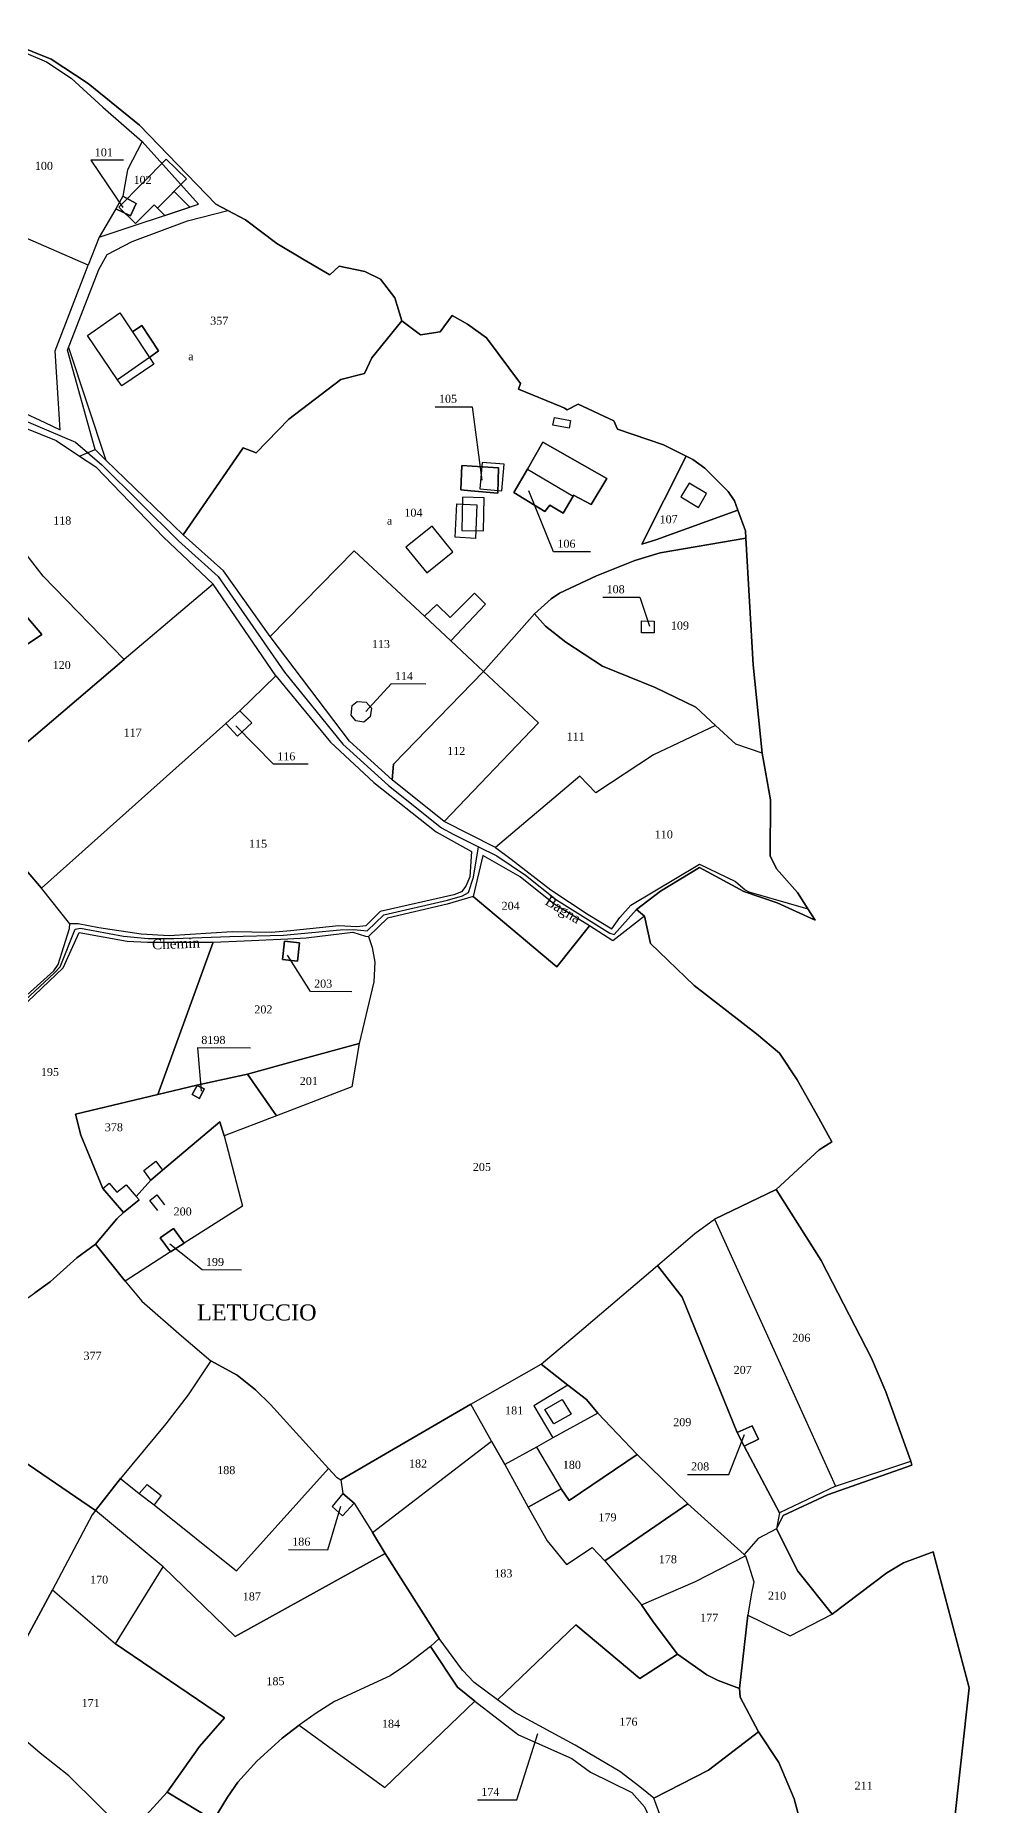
# Model space of a CAD drawing. Extents: x 1204521 to 1207304, y 6151741 to 6153999.
# Drawn here: x 1207015.1 to 1207249.7, y 6153194.3 to 6153636.7 of the extents above; entities that cross this region are included whole.
import ezdxf

# ---------------------------------------------------------------- set-up
doc = ezdxf.new("R2010")
doc.units = 0
doc.linetypes.add('CONTINU', pattern=[0])
for name, color, linetype in [('1LIEUDIT', 7, 'CONTINU'), ('1PARCELLE', 7, 'CONTINU'), ('1SECTION', 7, 'CONTINU'), ('1SUBDFISC', 7, 'CONTINU'), ('1SUBDSECT', 7, 'CONTINU'), ('1TROUPARCELLE', 7, 'CONTINU'), ('1TROUSUBDFISC', 7, 'CONTINU'), ('1ZONCOMM', 7, 'CONTINU'), ('3BATIDUR', 7, 'CONTINU'), ('3BATILEGER', 7, 'CONTINU'), ('3FISCLINE', 7, 'CONTINUOUS'), ('3FLECHEPAR', 7, 'CONTINU'), ('3LIEUDITTEX', 7, 'CONTINU'), ('3PARCELLETEX', 7, 'CONTINU'), ('3SUBDFISCTEX', 7, 'CONTINU'), ('3ZONCOMMTEX', 7, 'CONTINU')]:
    doc.layers.add(name, color=color, linetype=linetype)
doc.styles.get("Standard").update_dxf_attribs({"font": 'Times New Roman'})

msp = doc.modelspace()

# ---------------------------------------------------------------- linework, layer by layer
at = {"layer": '1LIEUDIT'}
for points in [[(1207008.96, 6153540.04), (1207020.34, 6153535.47), (1207026.16, 6153531.49), (1207030.02, 6153533.21), (1207030.02, 6153533.21), (1207023.14, 6153558.01), (1207030.92, 6153578.17), (1207033.04, 6153581.92), (1207039.31, 6153585.16), (1207053.15, 6153590.37), (1207063.21, 6153592.94), (1207060.2, 6153594.53), (1207041.15, 6153614.22), (1207028.28, 6153624.68), (1207019.09, 6153630.74), (1207004.33, 6153636.68)], [(1207008.96, 6153540.04), (1207020.34, 6153535.47), (1207026.16, 6153531.49), (1207030.02, 6153533.21), (1207030.02, 6153533.21), (1207023.14, 6153558.01), (1207030.92, 6153578.17), (1207033.04, 6153581.92), (1207039.31, 6153585.16), (1207053.15, 6153590.37), (1207063.21, 6153592.94), (1207067.59, 6153590.63), (1207075.39, 6153584.65), (1207082.23, 6153580.57), (1207088.67, 6153576.84), (1207090.97, 6153578.99), (1207097.43, 6153577.64), (1207101.32, 6153575.75), (1207104.93, 6153571.13), (1207106.68, 6153565.31), (1207111.32, 6153561.82), (1207116.27, 6153562.64), (1207119.26, 6153566.65), (1207123.04, 6153564.55), (1207127.82, 6153561.09), (1207136.33, 6153549.72), (1207135.81, 6153548.26), (1207146.35, 6153543.94), (1207147.27, 6153543.52), (1207147.93, 6153543.14), (1207150.74, 6153544.5), (1207159.63, 6153540.35), (1207160.53, 6153538.3), (1207172.03, 6153534.4), (1207177.67, 6153531.53), (1207179.32, 6153530.68), (1207182.33, 6153528.56), (1207188.18, 6153522.71), (1207189.73, 6153520.34), (1207190.58, 6153518.03), (1207192.49, 6153512.89), (1207192.59, 6153511.06), (1207194.44, 6153479.37), (1207196.7, 6153457.35), (1207198.78, 6153445.65), (1207198.7, 6153431.63), (1207200.24, 6153428.42), (1207205.54, 6153422.48), (1207208.11, 6153418.39), (1207209.89, 6153415.58), (1207200.38, 6153419.88), (1207192.06, 6153422.72), (1207180.98, 6153428.71), (1207171.27, 6153422.83), (1207165.3, 6153418.27), (1207167.29, 6153416.55), (1207168.74, 6153409.76), (1207179.69, 6153399.25), (1207195.29, 6153387.17), (1207201.03, 6153382.3), (1207205.42, 6153375.66), (1207210.83, 6153366.11), (1207214.06, 6153360.22), (1207210.88, 6153358.18), (1207200.14, 6153348.25), (1207211.39, 6153330.51), (1207223.95, 6153306.13), (1207227.54, 6153297.67), (1207233.82, 6153280.4), (1207234.09, 6153279.4), (1207213.01, 6153272), (1207201.94, 6153266.76), (1207200.26, 6153263.44), (1207205.6, 6153252.89), (1207214.14, 6153242.14), (1207227.78, 6153252.47), (1207231.98, 6153254.94), (1207239.36, 6153257.75), (1207248.37, 6153223.75), (1207244.4, 6153187.62)]]:
    msp.add_lwpolyline(points, dxfattribs=at)
at = {"layer": '1PARCELLE'}
for points in [[(1206997.49, 6153601.98), (1207000.77, 6153601.23), (1207001.93, 6153606.39), (1206998.6, 6153607.19), (1207002.48, 6153625.83), (1207001.22, 6153630.46), (1207001.86, 6153631.36), (1207005.48, 6153635.3), (1207017.86, 6153630.11), (1207024.05, 6153626.03), (1207031.92, 6153618.78), (1207041.75, 6153610.17), (1207038.16, 6153603.06), (1207036.95, 6153596.47), (1207035.23, 6153593.3), (1207031.02, 6153586.28), (1207028.33, 6153579.28), (1206995.58, 6153593.49), (1206997.49, 6153601.98)], [(1207041.75, 6153610.17), (1207038.16, 6153603.06), (1207036.95, 6153596.47), (1207040.29, 6153594.68), (1207038.89, 6153591.55), (1207035.23, 6153593.3), (1207031.02, 6153586.28), (1207055.86, 6153594.47), (1207041.75, 6153610.17)], [(1207036.95, 6153596.47), (1207035.23, 6153593.3), (1207038.89, 6153591.55), (1207040.29, 6153594.68), (1207036.95, 6153596.47)], [(1207028.33, 6153579.28), (1206995.58, 6153593.49), (1206990.89, 6153583.02), (1206981.64, 6153561.95), (1206985, 6153558.62), (1206988.51, 6153555.68), (1206994.38, 6153551.73), (1206999.57, 6153549.07), (1207011.43, 6153542.8), (1207017.45, 6153539.96), (1207021.3, 6153538.15), (1207020.08, 6153557.88), (1207028.33, 6153579.28)], [(1207106.68, 6153565.31), (1207099.19, 6153556.1), (1207097.3, 6153552.18), (1207091.39, 6153550.67), (1207078.44, 6153540.78), (1207070.28, 6153532.35), (1207067.01, 6153533.65), (1207052.02, 6153511.86), (1207032.69, 6153530.54), (1207030.02, 6153533.21), (1207023.14, 6153558.01), (1207030.92, 6153578.17), (1207033.04, 6153581.92), (1207039.31, 6153585.16), (1207053.15, 6153590.37), (1207063.21, 6153592.94), (1207067.59, 6153590.63), (1207075.39, 6153584.65), (1207082.23, 6153580.57), (1207088.67, 6153576.84), (1207090.97, 6153578.99), (1207097.43, 6153577.64), (1207101.32, 6153575.75), (1207104.93, 6153571.13), (1207106.68, 6153565.31)], [(1207118.91, 6153485.41), (1207112.34, 6153491.52), (1207094.76, 6153507.86), (1207073.79, 6153486.47), (1207062.14, 6153502.9), (1207052.02, 6153511.86), (1207067.01, 6153533.65), (1207070.28, 6153532.35), (1207078.44, 6153540.78), (1207091.39, 6153550.67), (1207097.3, 6153552.18), (1207099.19, 6153556.1), (1207106.68, 6153565.31), (1207111.32, 6153561.82), (1207116.27, 6153562.64), (1207119.26, 6153566.65), (1207123.04, 6153564.55), (1207127.82, 6153561.09), (1207136.33, 6153549.72), (1207135.81, 6153548.26), (1207146.35, 6153543.94), (1207147.27, 6153543.52), (1207147.93, 6153543.14), (1207150.74, 6153544.5), (1207159.63, 6153540.35), (1207160.53, 6153538.3), (1207172.03, 6153534.4), (1207177.67, 6153531.53), (1207166.6, 6153509.51), (1207170.07, 6153510.64), (1207190.58, 6153518.03), (1207192.49, 6153512.89), (1207192.59, 6153511.06), (1207171.23, 6153507.41), (1207164.88, 6153505.47), (1207155.27, 6153501.61), (1207146.08, 6153497.27), (1207143.98, 6153495.87), (1207139.83, 6153492.14), (1207127.07, 6153477.73), (1207118.91, 6153485.41)], [(1207059.51, 6153499.57), (1207037.32, 6153480.73), (1207017.04, 6153501.53), (1207011.41, 6153508.85), (1206999.31, 6153520.25), (1206994.57, 6153524.83), (1206984.24, 6153535.97), (1206989.23, 6153538.53), (1206999.86, 6153546.71), (1207005.61, 6153543.9), (1207003.69, 6153539.73), (1207007.84, 6153537.79), (1207008.96, 6153540.04), (1207020.34, 6153535.47), (1207026.16, 6153531.49), (1207030.18, 6153528.9), (1207047.13, 6153511.27), (1207059.51, 6153499.57)], [(1206999.31, 6153520.25), (1206994.57, 6153524.83), (1206984.24, 6153535.97), (1206980.36, 6153531.99), (1206974.64, 6153529.51), (1206969.62, 6153527.78), (1206973.48, 6153522.94), (1206984.88, 6153505.72), (1206983.52, 6153504.17), (1206997.89, 6153474.37), (1207016.69, 6153486.99), (1206993.23, 6153514.51), (1206999.31, 6153520.25)], [(1207138.01, 6153528.3), (1207134.63, 6153522.41), (1207142.42, 6153517.68), (1207143.66, 6153519.28), (1207147, 6153517.32), (1207149.42, 6153521.5), (1207149.58, 6153521.78), (1207153.92, 6153519.49), (1207157.86, 6153525.93), (1207141.92, 6153535.04), (1207138.01, 6153528.3)], [(1207121.68, 6153529.21), (1207121.38, 6153523.1), (1207123.89, 6153522.89), (1207130.61, 6153522.31), (1207130.8, 6153528.64), (1207124.25, 6153529.05), (1207121.68, 6153529.21)], [(1207177.67, 6153531.53), (1207179.32, 6153530.68), (1207182.33, 6153528.56), (1207188.18, 6153522.71), (1207189.73, 6153520.34), (1207190.58, 6153518.03), (1207170.07, 6153510.64), (1207166.6, 6153509.51), (1207177.67, 6153531.53)], [(1207037.32, 6153480.73), (1207017.04, 6153501.53), (1207011.41, 6153508.85), (1206999.31, 6153520.25), (1206993.23, 6153514.51), (1207016.69, 6153486.99), (1206997.89, 6153474.37), (1207007.26, 6153455.08), (1207037.32, 6153480.73)], [(1207093.59, 6153460.34), (1207073.79, 6153486.47), (1207094.76, 6153507.86), (1207112.34, 6153491.52), (1207118.91, 6153485.41), (1207127.07, 6153477.73), (1207104.54, 6153454.53), (1207104.23, 6153450.64), (1207093.59, 6153460.34)], [(1207190.12, 6153459.55), (1207184.98, 6153464.2), (1207180.13, 6153468.8), (1207169.98, 6153473.76), (1207156.76, 6153479.08), (1207147.61, 6153485.05), (1207142.56, 6153489.03), (1207139.83, 6153492.14), (1207143.98, 6153495.87), (1207146.08, 6153497.27), (1207155.27, 6153501.61), (1207164.88, 6153505.47), (1207171.23, 6153507.41), (1207192.59, 6153511.06), (1207194.44, 6153479.37), (1207196.7, 6153457.35), (1207190.12, 6153459.55)], [(1207059.51, 6153499.57), (1207037.32, 6153480.73), (1207007.26, 6153455.08), (1206997.84, 6153446.95), (1207003.71, 6153439.37), (1207013.25, 6153427.57), (1207016.63, 6153423.57), (1207062.71, 6153464.71), (1207066.16, 6153467.92), (1207075.18, 6153476.6), (1207059.51, 6153499.57)], [(1207184.98, 6153464.2), (1207169.49, 6153456.87), (1207155.16, 6153447.38), (1207151.13, 6153451.58), (1207130.03, 6153433.73), (1207117.21, 6153440.22), (1207140.83, 6153464.88), (1207127.07, 6153477.73), (1207139.83, 6153492.14), (1207142.56, 6153489.03), (1207147.61, 6153485.05), (1207156.76, 6153479.08), (1207169.98, 6153473.76), (1207180.13, 6153468.8), (1207184.98, 6153464.2)], [(1207169.71, 6153487.39), (1207166.5, 6153487.42), (1207166.57, 6153490.36), (1207169.73, 6153490.27), (1207169.71, 6153487.39)], [(1207023.74, 6153414.7), (1207016.63, 6153423.57), (1207062.71, 6153464.71), (1207065.6, 6153461.59), (1207069.18, 6153464.91), (1207066.16, 6153467.92), (1207075.18, 6153476.6), (1207088.86, 6153460.03), (1207099.68, 6153450), (1207115.2, 6153437.61), (1207124.06, 6153432.7), (1207123.61, 6153426.41), (1207122.64, 6153424.09), (1207121.53, 6153422.64), (1207119.64, 6153421.89), (1207101.23, 6153417.72), (1207097.64, 6153414.13), (1207095.43, 6153413.93), (1207090.88, 6153414.13), (1207078.84, 6153412.91), (1207074.07, 6153412.47), (1207064.25, 6153412.64), (1207048.5, 6153411.7), (1207041.57, 6153412.06), (1207030.93, 6153413.7), (1207025.78, 6153414.7), (1207023.74, 6153414.7)], [(1207127.07, 6153477.73), (1207140.83, 6153464.88), (1207117.21, 6153440.22), (1207104.23, 6153450.64), (1207104.54, 6153454.53), (1207127.07, 6153477.73)], [(1207066.16, 6153467.92), (1207069.18, 6153464.91), (1207065.6, 6153461.59), (1207062.71, 6153464.71), (1207066.16, 6153467.92)], [(1207095.17, 6153465.39), (1207094.04, 6153466.84), (1207094.23, 6153469.23), (1207095.46, 6153470.22), (1207097.71, 6153470.02), (1207099.1, 6153468.55), (1207098.75, 6153466.41), (1207097.2, 6153465.09), (1207095.17, 6153465.39)], [(1207196.7, 6153457.35), (1207190.12, 6153459.55), (1207184.98, 6153464.2), (1207169.49, 6153456.87), (1207155.16, 6153447.38), (1207151.13, 6153451.58), (1207130.03, 6153433.73), (1207134.01, 6153430.82), (1207143.85, 6153423.17), (1207153.23, 6153416.99), (1207159.12, 6153413.4), (1207161.08, 6153416.24), (1207163.87, 6153419.33), (1207181.04, 6153429.6), (1207189.98, 6153425.26), (1207192.45, 6153423.14), (1207193.37, 6153422.66), (1207208.11, 6153418.39), (1207205.54, 6153422.48), (1207200.24, 6153428.42), (1207198.7, 6153431.63), (1207198.78, 6153445.65), (1207196.7, 6153457.35)], [(1207153.51, 6153414.17), (1207144.62, 6153419.66), (1207136.19, 6153426.43), (1207126.89, 6153431.7), (1207124.51, 6153421.53), (1207145.39, 6153403.88), (1207153.51, 6153414.17)], [(1207153.51, 6153414.17), (1207145.39, 6153403.88), (1207124.51, 6153421.53), (1207117.95, 6153419.55), (1207103.07, 6153416.04), (1207098.34, 6153411.49), (1207099.25, 6153408.75), (1207099.9, 6153405.09), (1207099.64, 6153400.13), (1207096.02, 6153384.78), (1207094.2, 6153373.89), (1207075.38, 6153366.66), (1207062.27, 6153361.65), (1207066.88, 6153344.11), (1207052.29, 6153334.85), (1207048.85, 6153332.7), (1207037.5, 6153325.37), (1207041.7, 6153320.4), (1207051.63, 6153311.74), (1207058.94, 6153305.42), (1207065.53, 6153301.84), (1207070.06, 6153298.21), (1207073.83, 6153294.54), (1207088.31, 6153278.57), (1207090.35, 6153276.4), (1207091.43, 6153275.7), (1207123.92, 6153294.62), (1207141.45, 6153304.64), (1207150.45, 6153312.16), (1207170.49, 6153329.24), (1207179.86, 6153337.26), (1207184.76, 6153340.86), (1207200.14, 6153348.25), (1207210.88, 6153358.18), (1207214.06, 6153360.22), (1207210.83, 6153366.11), (1207205.42, 6153375.66), (1207201.03, 6153382.3), (1207195.29, 6153387.17), (1207179.69, 6153399.25), (1207168.74, 6153409.76), (1207167.29, 6153416.55), (1207159.34, 6153410.45), (1207153.51, 6153414.17)], [(1207059.55, 6153410.08), (1207067.23, 6153410.45), (1207078.18, 6153410.89), (1207082.75, 6153411.2), (1207094.44, 6153412.56), (1207097.59, 6153411.6), (1207098.34, 6153411.49), (1207099.25, 6153408.75), (1207099.9, 6153405.09), (1207099.64, 6153400.13), (1207096.02, 6153384.78), (1207080.46, 6153380.52), (1207068.11, 6153377.13), (1207055.48, 6153374.31), (1207045.69, 6153372), (1207059.55, 6153410.08)], [(1207081.12, 6153409.92), (1207077.36, 6153410.3), (1207076.82, 6153405.74), (1207080.55, 6153405.34), (1207081.12, 6153409.92)], [(1207068.11, 6153377.13), (1207080.46, 6153380.52), (1207096.02, 6153384.78), (1207094.2, 6153373.89), (1207075.38, 6153366.66), (1207068.11, 6153377.13)], [(1207031.98, 6153348.54), (1207026.48, 6153361.88), (1207025.17, 6153367.06), (1207045.69, 6153372), (1207055.48, 6153374.31), (1207068.11, 6153377.13), (1207075.38, 6153366.66), (1207062.27, 6153361.65), (1207061.19, 6153365.16), (1207046.89, 6153353.14), (1207043.95, 6153350.61), (1207040.28, 6153346.54), (1207041.03, 6153345.67), (1207037.16, 6153342.56), (1207031.98, 6153348.54)], [(1207057.28, 6153373.42), (1207055.52, 6153374.22), (1207054.27, 6153372.02), (1207056.11, 6153371.05), (1207057.28, 6153373.42)], [(1207052.29, 6153334.85), (1207049.65, 6153338.55), (1207046.32, 6153336.21), (1207048.85, 6153332.7), (1207037.5, 6153325.37), (1207030.11, 6153334.61), (1207035.46, 6153340.96), (1207037.16, 6153342.56), (1207041.03, 6153345.67), (1207040.28, 6153346.54), (1207043.95, 6153350.61), (1207046.89, 6153353.14), (1207061.19, 6153365.16), (1207062.27, 6153361.65), (1207066.88, 6153344.11), (1207052.29, 6153334.85)], [(1207200.14, 6153348.25), (1207184.76, 6153340.86), (1207197.63, 6153312.58), (1207214.98, 6153274.17), (1207233.82, 6153280.4), (1207227.54, 6153297.67), (1207223.95, 6153306.13), (1207211.39, 6153330.51), (1207200.14, 6153348.25)], [(1207170.49, 6153329.24), (1207179.86, 6153337.26), (1207184.76, 6153340.86), (1207197.63, 6153312.58), (1207214.98, 6153274.17), (1207201.02, 6153267.44), (1207192.2, 6153284.13), (1207195.77, 6153285.89), (1207194.14, 6153289.23), (1207190.45, 6153287.54), (1207176.73, 6153321.36), (1207170.49, 6153329.24)], [(1207010.16, 6153281.74), (1206992.84, 6153303.85), (1206996.4, 6153307.65), (1207005.28, 6153315.65), (1207015, 6153322.47), (1207018.83, 6153325.16), (1207025.44, 6153331.2), (1207030.11, 6153334.61), (1207037.5, 6153325.37), (1207041.7, 6153320.4), (1207051.63, 6153311.74), (1207058.94, 6153305.42), (1207053.26, 6153296.98), (1207047.7, 6153289.71), (1207036.36, 6153276.08), (1207030.09, 6153268.03), (1207010.16, 6153281.74)], [(1207052.29, 6153334.85), (1207048.85, 6153332.7), (1207046.32, 6153336.21), (1207049.65, 6153338.55), (1207052.29, 6153334.85)], [(1207141.45, 6153304.64), (1207150.45, 6153312.16), (1207170.49, 6153329.24), (1207176.73, 6153321.36), (1207190.45, 6153287.54), (1207192.2, 6153284.13), (1207201.02, 6153267.44), (1207200.26, 6153263.44), (1207195.64, 6153261.09), (1207192.15, 6153257.03), (1207178.14, 6153269.72), (1207165.42, 6153282.03), (1207155.65, 6153292.34), (1207152.79, 6153295.82), (1207148.09, 6153299.38), (1207141.45, 6153304.64)], [(1207030.09, 6153268.03), (1207029.29, 6153266.95), (1207019.39, 6153248.25), (1207005.41, 6153222.43), (1207002.32, 6153225.42), (1206992.66, 6153229.24), (1206985.16, 6153232.99), (1206984.83, 6153237.39), (1206984.65, 6153248.46), (1206983.49, 6153255.78), (1206981.35, 6153266.9), (1206976.16, 6153287.59), (1206975.53, 6153288.74), (1206977.37, 6153290.35), (1206992.84, 6153303.85), (1207010.16, 6153281.74), (1207030.09, 6153268.03)], [(1207036.36, 6153276.08), (1207041.06, 6153272.34), (1207044.75, 6153269.46), (1207065.39, 6153252.97), (1207088.31, 6153278.57), (1207073.83, 6153294.54), (1207070.06, 6153298.21), (1207065.53, 6153301.84), (1207058.94, 6153305.42), (1207053.26, 6153296.98), (1207047.7, 6153289.71), (1207036.36, 6153276.08)], [(1207123.92, 6153294.62), (1207141.45, 6153304.64), (1207148.09, 6153299.38), (1207152.79, 6153295.82), (1207155.65, 6153292.34), (1207144.42, 6153286.2), (1207140.28, 6153283.87), (1207132.35, 6153279.54), (1207129.02, 6153285.35), (1207123.92, 6153294.62)], [(1207091.43, 6153275.7), (1207091.88, 6153272.26), (1207094.75, 6153269.85), (1207099.33, 6153262.53), (1207129.02, 6153285.35), (1207123.92, 6153294.62), (1207091.43, 6153275.7)], [(1207165.42, 6153282.03), (1207155.65, 6153292.34), (1207144.42, 6153286.2), (1207140.28, 6153283.87), (1207132.35, 6153279.54), (1207138.25, 6153268.9), (1207146.5, 6153273.45), (1207148.48, 6153270.59), (1207165.42, 6153282.03)], [(1207192.2, 6153284.13), (1207195.77, 6153285.89), (1207194.14, 6153289.23), (1207190.45, 6153287.54), (1207192.2, 6153284.13)], [(1207130.52, 6153220.72), (1207124.76, 6153225.06), (1207121.79, 6153228.19), (1207116.02, 6153236.1), (1207102.46, 6153257.28), (1207099.33, 6153262.53), (1207129.02, 6153285.35), (1207132.35, 6153279.54), (1207138.25, 6153268.9), (1207142.93, 6153260.47), (1207147.76, 6153254.54), (1207154.2, 6153258.8), (1207157.41, 6153255.5), (1207166.57, 6153244.47), (1207169.47, 6153240.2), (1207175.52, 6153232.18), (1207166.1, 6153226.07), (1207150.15, 6153239.46), (1207130.52, 6153220.72)], [(1207178.14, 6153269.72), (1207165.42, 6153282.03), (1207148.48, 6153270.59), (1207146.5, 6153273.45), (1207138.25, 6153268.9), (1207142.93, 6153260.47), (1207147.76, 6153254.54), (1207154.2, 6153258.8), (1207157.41, 6153255.5), (1207178.14, 6153269.72)], [(1207036.36, 6153276.08), (1207041.06, 6153272.34), (1207044.75, 6153269.46), (1207065.39, 6153252.97), (1207088.31, 6153278.57), (1207090.35, 6153276.4), (1207091.43, 6153275.7), (1207091.88, 6153272.26), (1207089.28, 6153269.03), (1207091.87, 6153266.7), (1207094.75, 6153269.85), (1207099.33, 6153262.53), (1207102.46, 6153257.28), (1207065.03, 6153236.55), (1207047.03, 6153253.95), (1207030.09, 6153268.03), (1207036.36, 6153276.08)], [(1207091.88, 6153272.26), (1207089.28, 6153269.03), (1207091.87, 6153266.7), (1207094.75, 6153269.85), (1207091.88, 6153272.26)], [(1207192.15, 6153257.03), (1207178.14, 6153269.72), (1207157.41, 6153255.5), (1207166.57, 6153244.47), (1207179.99, 6153250.31), (1207192.48, 6153256.71), (1207192.15, 6153257.03)], [(1207047.03, 6153253.95), (1207030.09, 6153268.03), (1207029.29, 6153266.95), (1207019.39, 6153248.25), (1207035.15, 6153234.76), (1207047.03, 6153253.95)], [(1207200.26, 6153263.44), (1207195.64, 6153261.09), (1207192.15, 6153257.03), (1207192.48, 6153256.71), (1207193.38, 6153254.22), (1207194.61, 6153250.25), (1207193.92, 6153246.99), (1207193.08, 6153241.88), (1207203.63, 6153236.76), (1207214.14, 6153242.14), (1207205.6, 6153252.89), (1207200.26, 6153263.44)], [(1207116.02, 6153236.1), (1207113.79, 6153234.08), (1207108.07, 6153229.66), (1207103.76, 6153226.76), (1207089.83, 6153220.28), (1207085.27, 6153217.4), (1207081.01, 6153214.38), (1207076.72, 6153211.12), (1207070.47, 6153205.41), (1207065.69, 6153200.17), (1207063.07, 6153196.38), (1207059.64, 6153190.64), (1207048.01, 6153197.66), (1207056.08, 6153209.07), (1207062.38, 6153216.2), (1207035.15, 6153234.76), (1207047.03, 6153253.95), (1207065.03, 6153236.55), (1207102.46, 6153257.28), (1207116.02, 6153236.1)], [(1207193.08, 6153241.88), (1207191, 6153223.6), (1207185.71, 6153225.57), (1207182.87, 6153226.98), (1207175.52, 6153232.18), (1207169.47, 6153240.2), (1207166.57, 6153244.47), (1207179.99, 6153250.31), (1207192.48, 6153256.71), (1207193.38, 6153254.22), (1207194.61, 6153250.25), (1207193.92, 6153246.99), (1207193.08, 6153241.88)], [(1207197.23, 6153168.33), (1207210.97, 6153159.28), (1207207.78, 6153172.71), (1207210.64, 6153173.61), (1207204.65, 6153195.96), (1207200.85, 6153205.04), (1207195.72, 6153212.73), (1207191.16, 6153221.42), (1207191, 6153223.6), (1207193.08, 6153241.88), (1207203.63, 6153236.76), (1207214.14, 6153242.14), (1207227.78, 6153252.47), (1207231.98, 6153254.94), (1207239.36, 6153257.75), (1207248.37, 6153223.75), (1207244.4, 6153187.62), (1207247.25, 6153172.16), (1207248.74, 6153165.86), (1207249.74, 6153162.7), (1207220.44, 6153140.25), (1207210.32, 6153153.79), (1207197.23, 6153168.33)], [(1207038.32, 6153187.09), (1207023.43, 6153201.75), (1207016.34, 6153207.43), (1207009.75, 6153213.1), (1207007.91, 6153216.98), (1207006.4, 6153221.03), (1207005.41, 6153222.43), (1207019.39, 6153248.25), (1207035.15, 6153234.76), (1207062.38, 6153216.2), (1207056.08, 6153209.07), (1207048.01, 6153197.66), (1207043.68, 6153192.89), (1207038.32, 6153187.09)], [(1207169.6, 6153196.14), (1207166.13, 6153199.03), (1207161.15, 6153202.79), (1207149.92, 6153209.41), (1207135.05, 6153217.45), (1207130.52, 6153220.72), (1207150.15, 6153239.46), (1207166.1, 6153226.07), (1207175.52, 6153232.18), (1207182.87, 6153226.98), (1207185.71, 6153225.57), (1207191, 6153223.6), (1207191.16, 6153221.42), (1207195.72, 6153212.73), (1207183.29, 6153203.12), (1207169.6, 6153196.14)], [(1207124.89, 6153220.37), (1207120.53, 6153223.92), (1207113.79, 6153234.08), (1207108.07, 6153229.66), (1207103.76, 6153226.76), (1207089.83, 6153220.28), (1207085.27, 6153217.4), (1207081.01, 6153214.38), (1207102.41, 6153198.82), (1207124.89, 6153220.37)], [(1207124.89, 6153220.37), (1207135.81, 6153211.97), (1207149.11, 6153206.05), (1207153.76, 6153202.69), (1207164.09, 6153197.6), (1207167.32, 6153194), (1207171.73, 6153184.42), (1207173.7, 6153174.03), (1207176.36, 6153176.06), (1207173.39, 6153186.01), (1207169.6, 6153196.14), (1207166.13, 6153199.03), (1207161.15, 6153202.79), (1207149.92, 6153209.41), (1207135.05, 6153217.45), (1207130.52, 6153220.72), (1207124.76, 6153225.06), (1207121.79, 6153228.19), (1207116.02, 6153236.1), (1207113.79, 6153234.08), (1207120.53, 6153223.92), (1207124.89, 6153220.37)], [(1207176.36, 6153176.06), (1207173.39, 6153186.01), (1207169.6, 6153196.14), (1207183.29, 6153203.12), (1207195.72, 6153212.73), (1207200.85, 6153205.04), (1207204.65, 6153195.96), (1207210.64, 6153173.61), (1207207.78, 6153172.71), (1207210.97, 6153159.28), (1207197.23, 6153168.33), (1207191.14, 6153173.41), (1207188.55, 6153174.87), (1207185.08, 6153175.73), (1207177.19, 6153176.35), (1207176.36, 6153176.06)]]:
    msp.add_lwpolyline(points, close=True, dxfattribs=at)
for points in [[(1207007.22, 6153391.63), (1207019.73, 6153402.91), (1207020.78, 6153404.49), (1207023.6, 6153413.51), (1207023.74, 6153414.7), (1207016.63, 6153423.57), (1207013.25, 6153427.57)], [(1207011.35, 6153393.46), (1207022.02, 6153403.67), (1207026.08, 6153412.52), (1207038.04, 6153410.32), (1207043.08, 6153410.04), (1207059.55, 6153410.08), (1207045.69, 6153372), (1207025.17, 6153367.06), (1207026.48, 6153361.88), (1207031.98, 6153348.54), (1207037.16, 6153342.56), (1207035.46, 6153340.96), (1207030.11, 6153334.61), (1207025.44, 6153331.2), (1207018.83, 6153325.16), (1207015, 6153322.47)], [(1207038.32, 6153187.09), (1207023.43, 6153201.75), (1207016.34, 6153207.43), (1207009.75, 6153213.1), (1207007.91, 6153216.98), (1207006.4, 6153221.03), (1207005.41, 6153222.43), (1207002.32, 6153225.42), (1206992.66, 6153229.24), (1206985.16, 6153232.99), (1206969.73, 6153236.83), (1206957.4, 6153241.14), (1206953.22, 6153243.67), (1206953.22, 6153243.67), (1206952.79, 6153243.03), (1206954.17, 6153234.57), (1206955.6, 6153227.41), (1206961.73, 6153216.92), (1206963.82, 6153213.87), (1206975.19, 6153201.27), (1206983.38, 6153196.14), (1206990.2, 6153187.13)], [(1207043.68, 6153192.89), (1207048.01, 6153197.66), (1207059.64, 6153190.64), (1207063.07, 6153196.38), (1207065.69, 6153200.17), (1207070.47, 6153205.41), (1207076.72, 6153211.12), (1207081.01, 6153214.38), (1207102.41, 6153198.82), (1207124.89, 6153220.37), (1207124.89, 6153220.37), (1207135.81, 6153211.97), (1207149.11, 6153206.05), (1207153.76, 6153202.69), (1207164.09, 6153197.6), (1207167.32, 6153194)]]:
    msp.add_lwpolyline(points, dxfattribs=at)
at = {"layer": '1SECTION'}
msp.add_lwpolyline([(1207004.33, 6153636.68), (1207019.09, 6153630.74), (1207028.28, 6153624.68), (1207041.15, 6153614.22), (1207060.2, 6153594.53), (1207063.21, 6153592.94), (1207067.59, 6153590.63), (1207075.39, 6153584.65), (1207082.23, 6153580.57), (1207088.67, 6153576.84), (1207090.97, 6153578.99), (1207097.43, 6153577.64), (1207101.32, 6153575.75), (1207104.93, 6153571.13), (1207106.68, 6153565.31), (1207111.32, 6153561.82), (1207116.27, 6153562.64), (1207119.26, 6153566.65), (1207123.04, 6153564.55), (1207127.82, 6153561.09), (1207136.33, 6153549.72), (1207135.81, 6153548.26), (1207146.35, 6153543.94), (1207147.27, 6153543.52), (1207147.93, 6153543.14), (1207150.74, 6153544.5), (1207159.63, 6153540.35), (1207160.53, 6153538.3), (1207172.03, 6153534.4), (1207177.67, 6153531.53), (1207179.32, 6153530.68), (1207182.33, 6153528.56), (1207188.18, 6153522.71), (1207189.73, 6153520.34), (1207190.58, 6153518.03), (1207192.49, 6153512.89), (1207192.59, 6153511.06), (1207194.44, 6153479.37), (1207196.7, 6153457.35), (1207198.78, 6153445.65), (1207198.7, 6153431.63), (1207200.24, 6153428.42), (1207205.54, 6153422.48), (1207208.11, 6153418.39), (1207209.89, 6153415.58), (1207200.38, 6153419.88), (1207192.06, 6153422.72), (1207180.98, 6153428.71), (1207171.27, 6153422.83), (1207165.3, 6153418.27), (1207167.29, 6153416.55), (1207168.74, 6153409.76), (1207179.69, 6153399.25), (1207195.29, 6153387.17), (1207201.03, 6153382.3), (1207205.42, 6153375.66), (1207210.83, 6153366.11), (1207214.06, 6153360.22), (1207210.88, 6153358.18), (1207200.14, 6153348.25), (1207211.39, 6153330.51), (1207223.95, 6153306.13), (1207227.54, 6153297.67), (1207233.82, 6153280.4), (1207234.09, 6153279.4), (1207213.01, 6153272), (1207201.94, 6153266.76), (1207200.26, 6153263.44), (1207205.6, 6153252.89), (1207214.14, 6153242.14), (1207227.78, 6153252.47), (1207231.98, 6153254.94), (1207239.36, 6153257.75), (1207248.37, 6153223.75), (1207244.4, 6153187.62)], dxfattribs=at)
at = {"layer": '1SUBDFISC'}
for points in [[(1207032.69, 6153530.54), (1207030.02, 6153533.21), (1207023.14, 6153558.01), (1207030.92, 6153578.17), (1207033.04, 6153581.92), (1207039.31, 6153585.16), (1207053.15, 6153590.37), (1207063.21, 6153592.94), (1207067.59, 6153590.63), (1207075.39, 6153584.65), (1207082.23, 6153580.57), (1207088.67, 6153576.84), (1207090.97, 6153578.99), (1207097.43, 6153577.64), (1207101.32, 6153575.75), (1207104.93, 6153571.13), (1207106.68, 6153565.31), (1207099.19, 6153556.1), (1207097.3, 6153552.18), (1207091.39, 6153550.67), (1207078.44, 6153540.78), (1207070.28, 6153532.35), (1207067.01, 6153533.65), (1207052.02, 6153511.86), (1207032.69, 6153530.54)], [(1207036.67, 6153549.11), (1207035.65, 6153550.61), (1207028.16, 6153561.71), (1207036.18, 6153567.39), (1207039.38, 6153562.59), (1207041.7, 6153564.18), (1207045.89, 6153557.85), (1207043.64, 6153556.18), (1207044.74, 6153554.53), (1207036.67, 6153549.11)], [(1207118.91, 6153485.41), (1207127.53, 6153494.53), (1207124.81, 6153497.26), (1207118.76, 6153491.23), (1207115.39, 6153494.47), (1207112.34, 6153491.52), (1207094.76, 6153507.86), (1207073.79, 6153486.47), (1207062.14, 6153502.9), (1207052.02, 6153511.86), (1207067.01, 6153533.65), (1207070.28, 6153532.35), (1207078.44, 6153540.78), (1207091.39, 6153550.67), (1207097.3, 6153552.18), (1207099.19, 6153556.1), (1207106.68, 6153565.31), (1207111.32, 6153561.82), (1207116.27, 6153562.64), (1207119.26, 6153566.65), (1207123.04, 6153564.55), (1207127.82, 6153561.09), (1207136.33, 6153549.72), (1207135.81, 6153548.26), (1207146.35, 6153543.94), (1207147.27, 6153543.52), (1207147.93, 6153543.14), (1207150.74, 6153544.5), (1207159.63, 6153540.35), (1207160.53, 6153538.3), (1207172.03, 6153534.4), (1207177.67, 6153531.53), (1207166.6, 6153509.51), (1207170.07, 6153510.64), (1207190.58, 6153518.03), (1207192.49, 6153512.89), (1207192.59, 6153511.06), (1207171.23, 6153507.41), (1207164.88, 6153505.47), (1207155.27, 6153501.61), (1207146.08, 6153497.27), (1207143.98, 6153495.87), (1207139.83, 6153492.14), (1207127.07, 6153477.73), (1207118.91, 6153485.41)], [(1207119.94, 6153511.26), (1207120.36, 6153519.61), (1207125.37, 6153519.35), (1207125.07, 6153510.95), (1207119.94, 6153511.26)], [(1207112.34, 6153491.52), (1207115.39, 6153494.47), (1207118.76, 6153491.23), (1207124.81, 6153497.26), (1207127.53, 6153494.53), (1207118.91, 6153485.41), (1207112.34, 6153491.52)]]:
    msp.add_lwpolyline(points, close=True, dxfattribs=at)
at = {"layer": '1SUBDSECT'}
msp.add_lwpolyline([(1207244.4, 6153187.62), (1207248.37, 6153223.75), (1207239.36, 6153257.75), (1207231.98, 6153254.94), (1207227.78, 6153252.47), (1207214.14, 6153242.14), (1207205.6, 6153252.89), (1207200.26, 6153263.44), (1207201.94, 6153266.76), (1207213.01, 6153272), (1207234.09, 6153279.4), (1207233.82, 6153280.4), (1207227.54, 6153297.67), (1207223.95, 6153306.13), (1207211.39, 6153330.51), (1207200.14, 6153348.25), (1207210.88, 6153358.18), (1207214.06, 6153360.22), (1207210.83, 6153366.11), (1207205.42, 6153375.66), (1207201.03, 6153382.3), (1207195.29, 6153387.17), (1207179.69, 6153399.25), (1207168.74, 6153409.76), (1207167.29, 6153416.55), (1207165.3, 6153418.27), (1207171.27, 6153422.83), (1207180.98, 6153428.71), (1207192.06, 6153422.72), (1207200.38, 6153419.88), (1207209.89, 6153415.58), (1207208.11, 6153418.39), (1207205.54, 6153422.48), (1207200.24, 6153428.42), (1207198.7, 6153431.63), (1207198.78, 6153445.65), (1207196.7, 6153457.35), (1207194.44, 6153479.37), (1207192.59, 6153511.06), (1207192.49, 6153512.89), (1207190.58, 6153518.03), (1207189.73, 6153520.34), (1207188.18, 6153522.71), (1207182.33, 6153528.56), (1207179.32, 6153530.68), (1207177.67, 6153531.53), (1207172.03, 6153534.4), (1207160.53, 6153538.3), (1207159.63, 6153540.35), (1207150.74, 6153544.5), (1207147.93, 6153543.14), (1207147.27, 6153543.52), (1207146.35, 6153543.94), (1207135.81, 6153548.26), (1207136.33, 6153549.72), (1207127.82, 6153561.09), (1207123.04, 6153564.55), (1207119.26, 6153566.65), (1207116.27, 6153562.64), (1207111.32, 6153561.82), (1207106.68, 6153565.31), (1207104.93, 6153571.13), (1207101.32, 6153575.75), (1207097.43, 6153577.64), (1207090.97, 6153578.99), (1207088.67, 6153576.84), (1207082.23, 6153580.57), (1207075.39, 6153584.65), (1207067.59, 6153590.63), (1207063.21, 6153592.94), (1207060.2, 6153594.53), (1207041.15, 6153614.22), (1207028.28, 6153624.68), (1207019.09, 6153630.74), (1207004.33, 6153636.68)], dxfattribs=at)
at = {"layer": '1TROUPARCELLE'}
for points in [[(1207143.66, 6153519.28), (1207142.42, 6153517.68), (1207134.63, 6153522.41), (1207138.01, 6153528.3), (1207141.92, 6153535.04), (1207157.86, 6153525.93), (1207153.92, 6153519.49), (1207149.58, 6153521.78), (1207149.42, 6153521.5), (1207147, 6153517.32), (1207143.66, 6153519.28)], [(1207123.89, 6153522.89), (1207121.38, 6153523.1), (1207121.68, 6153529.21), (1207124.25, 6153529.05), (1207130.8, 6153528.64), (1207130.61, 6153522.31), (1207123.89, 6153522.89)], [(1207166.5, 6153487.42), (1207166.57, 6153490.36), (1207169.73, 6153490.27), (1207169.71, 6153487.39), (1207166.5, 6153487.42)], [(1207095.17, 6153465.39), (1207094.04, 6153466.84), (1207094.23, 6153469.23), (1207095.46, 6153470.22), (1207097.71, 6153470.02), (1207099.1, 6153468.55), (1207098.75, 6153466.41), (1207097.2, 6153465.09), (1207095.17, 6153465.39)], [(1207076.82, 6153405.74), (1207077.36, 6153410.3), (1207081.12, 6153409.92), (1207080.55, 6153405.34), (1207076.82, 6153405.74)], [(1207054.27, 6153372.02), (1207055.52, 6153374.22), (1207057.28, 6153373.42), (1207056.11, 6153371.05), (1207054.27, 6153372.02)]]:
    msp.add_lwpolyline(points, close=True, dxfattribs=at)
at = {"layer": '1TROUSUBDFISC'}
for points in [[(1207035.65, 6153550.61), (1207028.16, 6153561.71), (1207036.18, 6153567.39), (1207039.38, 6153562.59), (1207041.7, 6153564.18), (1207045.89, 6153557.85), (1207043.64, 6153556.18), (1207044.74, 6153554.53), (1207036.67, 6153549.11), (1207035.65, 6153550.61)], [(1207119.94, 6153511.26), (1207120.36, 6153519.61), (1207125.37, 6153519.35), (1207125.07, 6153510.95), (1207119.94, 6153511.26)]]:
    msp.add_lwpolyline(points, close=True, dxfattribs=at)
at = {"layer": '1ZONCOMM'}
for points in [[(1207011.77, 6153540.67), (1207025.11, 6153535.02), (1207031.67, 6153529.4), (1207050.87, 6153510.34), (1207060.76, 6153501.42), (1207077.36, 6153477.58), (1207091.94, 6153459.55), (1207103.31, 6153449.2), (1207116.55, 6153438.61), (1207119.63, 6153436.97), (1207125.8, 6153433.94), (1207130.38, 6153431.67), (1207137.51, 6153426.78), (1207145.29, 6153420.68), (1207158.63, 6153412.33), (1207159.67, 6153411.97), (1207165.3, 6153418.27), (1207171.27, 6153422.83), (1207180.98, 6153428.71), (1207192.06, 6153422.72), (1207200.38, 6153419.88), (1207209.89, 6153415.58)], [(1207011.77, 6153540.67), (1207025.11, 6153535.02), (1207031.67, 6153529.4), (1207050.87, 6153510.34), (1207060.76, 6153501.42), (1207077.36, 6153477.58), (1207091.94, 6153459.55), (1207103.31, 6153449.2), (1207116.55, 6153438.61), (1207119.63, 6153436.97), (1207125.8, 6153433.94), (1207130.38, 6153431.67), (1207137.51, 6153426.78), (1207145.29, 6153420.68), (1207158.63, 6153412.33), (1207159.67, 6153411.97), (1207165.3, 6153418.27), (1207171.27, 6153422.83), (1207180.98, 6153428.71), (1207192.06, 6153422.72), (1207200.38, 6153419.88), (1207209.89, 6153415.58)], [(1207011.77, 6153540.67), (1207025.11, 6153535.02), (1207031.67, 6153529.4), (1207050.87, 6153510.34), (1207060.76, 6153501.42), (1207077.36, 6153477.58), (1207091.94, 6153459.55), (1207103.31, 6153449.2), (1207116.55, 6153438.61), (1207119.63, 6153436.97), (1207125.8, 6153433.94), (1207130.38, 6153431.67), (1207137.51, 6153426.78), (1207145.29, 6153420.68), (1207158.63, 6153412.33), (1207159.67, 6153411.97), (1207165.3, 6153418.27), (1207171.27, 6153422.83), (1207180.98, 6153428.71), (1207192.06, 6153422.72), (1207200.38, 6153419.88), (1207209.89, 6153415.58)], [(1207008.98, 6153392.28), (1207019.81, 6153402.29), (1207021.34, 6153403.95), (1207025.01, 6153413.35), (1207026.4, 6153413.57), (1207037.12, 6153411.56), (1207043.27, 6153410.98), (1207049.69, 6153410.97), (1207063.7, 6153411.48), (1207077.06, 6153411.79), (1207091.26, 6153413.19), (1207094.65, 6153413.27), (1207097.98, 6153412.87), (1207102.16, 6153416.88), (1207118.08, 6153420.55), (1207121.83, 6153421.65), (1207123.3, 6153422.52), (1207124.55, 6153426.34), (1207125.8, 6153433.94)]]:
    msp.add_lwpolyline(points, dxfattribs=at)
at = {"layer": '3BATIDUR'}
for points in [[(1207052.83, 6153600.84), (1207047.82, 6153605.78), (1207035.99, 6153593.78), (1207040.15, 6153589.68), (1207044.76, 6153594.36), (1207045.62, 6153593.53), (1207052.83, 6153600.84)], [(1207043.64, 6153556.18), (1207035.65, 6153550.61), (1207028.16, 6153561.71), (1207036.18, 6153567.39), (1207039.38, 6153562.59), (1207043.64, 6153556.18)], [(1207149.42, 6153521.5), (1207149.58, 6153521.78), (1207153.92, 6153519.49), (1207157.86, 6153525.93), (1207141.92, 6153535.04), (1207138.01, 6153528.3), (1207149.42, 6153521.5)], [(1207131.67, 6153522.87), (1207132.23, 6153529.5), (1207126.69, 6153529.97), (1207126.12, 6153523.35), (1207131.67, 6153522.87)], [(1207149.42, 6153521.5), (1207147, 6153517.32), (1207143.66, 6153519.28), (1207142.42, 6153517.68), (1207134.63, 6153522.41), (1207138.01, 6153528.3), (1207149.42, 6153521.5)], [(1207121.62, 6153512.93), (1207127.07, 6153512.84), (1207127.22, 6153521.15), (1207121.77, 6153521.25), (1207121.62, 6153512.93)], [(1207112.87, 6153502.36), (1207119.41, 6153507.64), (1207114.22, 6153514.06), (1207107.68, 6153508.77), (1207112.87, 6153502.36)], [(1207166.5, 6153487.42), (1207166.57, 6153490.36), (1207169.73, 6153490.27), (1207169.71, 6153487.39), (1207166.5, 6153487.42)], [(1207062.71, 6153464.71), (1207066.16, 6153467.92), (1207069.18, 6153464.91), (1207065.6, 6153461.59), (1207062.71, 6153464.71)], [(1207094.04, 6153466.84), (1207094.23, 6153469.23), (1207095.46, 6153470.22), (1207097.71, 6153470.02), (1207099.1, 6153468.55), (1207098.75, 6153466.41), (1207097.2, 6153465.09), (1207095.17, 6153465.39), (1207094.04, 6153466.84)], [(1207077.36, 6153410.3), (1207076.82, 6153405.74), (1207080.55, 6153405.34), (1207081.12, 6153409.92), (1207077.36, 6153410.3)], [(1207055.52, 6153374.22), (1207054.27, 6153372.02), (1207056.11, 6153371.05), (1207057.28, 6153373.42), (1207055.52, 6153374.22)], [(1207031.98, 6153348.54), (1207033.53, 6153349.81), (1207035.45, 6153347.6), (1207037.79, 6153349.46), (1207040.28, 6153346.54), (1207041.03, 6153345.67), (1207037.16, 6153342.56), (1207031.98, 6153348.54)], [(1207048.85, 6153332.7), (1207052.29, 6153334.85), (1207049.65, 6153338.55), (1207046.32, 6153336.21), (1207048.85, 6153332.7)], [(1207144.61, 6153289.67), (1207142.37, 6153293.33), (1207146.7, 6153295.75), (1207148.92, 6153292.12), (1207144.61, 6153289.67)], [(1207192.2, 6153284.13), (1207190.45, 6153287.54), (1207194.14, 6153289.23), (1207195.77, 6153285.89), (1207192.2, 6153284.13)], [(1207094.75, 6153269.85), (1207091.88, 6153272.26), (1207089.28, 6153269.03), (1207091.87, 6153266.7), (1207094.75, 6153269.85)]]:
    msp.add_lwpolyline(points, close=True, dxfattribs=at)
at = {"layer": '3BATILEGER'}
for points in [[(1207053.71, 6153593.76), (1207049.74, 6153597.71), (1207045.62, 6153593.53), (1207047.45, 6153591.69), (1207053.71, 6153593.76)], [(1207043.64, 6153556.18), (1207045.89, 6153557.85), (1207041.7, 6153564.18), (1207039.38, 6153562.59), (1207043.64, 6153556.18)], [(1207144.76, 6153541.19), (1207148.79, 6153540.47), (1207148.44, 6153538.55), (1207144.42, 6153539.29), (1207144.76, 6153541.19)], [(1207182.8, 6153522.19), (1207178.42, 6153524.8), (1207176.35, 6153521.34), (1207180.74, 6153518.72), (1207182.8, 6153522.19)]]:
    msp.add_lwpolyline(points, close=True, dxfattribs=at)
at = {"layer": '3FISCLINE'}
for points in [[(1207023.4, 6153558.68), (1207032.69, 6153530.54)], [(1207043.95, 6153350.61), (1207042.19, 6153352.98), (1207045.17, 6153355.35), (1207046.89, 6153353.14)], [(1207045.67, 6153343.06), (1207043.67, 6153345.5), (1207045.46, 6153346.92), (1207047.37, 6153344.44)], [(1207148.09, 6153299.38), (1207139.61, 6153294.21), (1207144.42, 6153286.2)], [(1207140.28, 6153283.87), (1207146.5, 6153273.45)], [(1207041.06, 6153272.34), (1207043.05, 6153274.57), (1207046.55, 6153271.79), (1207044.75, 6153269.46)]]:
    msp.add_lwpolyline(points, dxfattribs=at)
at = {"layer": '3FLECHEPAR'}
for points in [[(1207037.14, 6153605.46), (1207028.97, 6153605.47), (1207036.93, 6153593.7)], [(1207114.98, 6153543.88), (1207124.22, 6153543.86), (1207126.66, 6153525.55)], [(1207153.81, 6153507.63), (1207144.58, 6153507.65), (1207138.36, 6153522.86)], [(1207156.86, 6153496.28), (1207166.1, 6153496.26), (1207168.56, 6153489.07)], [(1207112.67, 6153474.58), (1207103.97, 6153474.6), (1207097.63, 6153467.7)], [(1207083.28, 6153454.52), (1207074.58, 6153454.53), (1207065.16, 6153464.12)], [(1207094.17, 6153397.7), (1207083.82, 6153397.72), (1207078.06, 6153406.83)], [(1207068.86, 6153383.62), (1207055.62, 6153383.65), (1207056.52, 6153372.87)], [(1207066.57, 6153328.14), (1207056.79, 6153328.16), (1207048.69, 6153334.58)], [(1207178, 6153277.06), (1207188.36, 6153277.04), (1207192.29, 6153287.07)], [(1207078.35, 6153258.27), (1207088.15, 6153258.25), (1207091.39, 6153269.13)], [(1207125.58, 6153195.74), (1207135.37, 6153195.72), (1207140.61, 6153212.35)]]:
    msp.add_lwpolyline(points, dxfattribs=at)

# ---------------------------------------------------------------- texts
at = {"layer": '3LIEUDITTEX'}
msp.add_text('LETUCCIO', height=4, dxfattribs=at).set_placement((1207055.49, 6153315.55))
at = {"layer": '3PARCELLETEX'}
for s, p in [('100', (1207014.97, 6153603.08)), ('101', (1207029.94, 6153606.47)), ('102', (1207039.63, 6153599.57)), ('357', (1207058.78, 6153564.39)), ('105', (1207115.92, 6153544.88)), ('118', (1207019.55, 6153514.45)), ('104', (1207107.29, 6153516.42)), ('106', (1207145.51, 6153508.65)), ('108', (1207157.8, 6153497.28)), ('109', (1207173.86, 6153488.21)), ('113', (1207099.17, 6153483.59)), ('120', (1207019.41, 6153478.33)), ('114', (1207104.91, 6153475.6)), ('117', (1207037.15, 6153461.46)), ('112', (1207117.98, 6153456.87)), ('111', (1207147.82, 6153460.47)), ('116', (1207075.52, 6153455.53)), ('110', (1207169.83, 6153436.01)), ('115', (1207068.47, 6153433.68)), ('204', (1207131.58, 6153418.16)), ('203', (1207084.74, 6153398.72)), ('202', (1207069.81, 6153392.27)), ('8198', (1207056.56, 6153384.65)), ('195', (1207016.47, 6153376.64)), ('201', (1207081.15, 6153374.39)), ('378', (1207032.45, 6153362.83)), ('205', (1207124.39, 6153352.91)), ('200', (1207049.64, 6153341.78)), ('199', (1207057.71, 6153329.16)), ('206', (1207204.18, 6153310.21)), ('377', (1207027.13, 6153305.74)), ('207', (1207189.55, 6153302.19)), ('181', (1207132.45, 6153292.07)), ('209', (1207174.45, 6153289.12)), ('188', (1207060.53, 6153277.14)), ('182', (1207108.44, 6153278.78)), ('180', (1207146.87, 6153278.47)), ('208', (1207178.92, 6153278.06)), ('179', (1207155.76, 6153265.36)), ('186', (1207079.27, 6153259.27)), ('178', (1207170.85, 6153254.88)), ('170', (1207028.76, 6153249.76)), ('183', (1207129.75, 6153251.34)), ('187', (1207066.92, 6153245.57)), ('210', (1207198.13, 6153245.78)), ('177', (1207181.17, 6153240.28)), ('185', (1207072.82, 6153224.4)), ('171', (1207026.64, 6153218.95)), ('184', (1207101.68, 6153213.76)), ('176', (1207161.01, 6153214.27)), ('174', (1207126.5, 6153196.74)), ('211', (1207219.77, 6153198.29))]:
    msp.add_text(s, height=2, dxfattribs=at).set_placement(p)
msp.add_text('107', height=2, rotation=1.4, dxfattribs=at).set_placement((1207171.07, 6153514.69))
at = {"layer": '3SUBDFISCTEX'}
for p in [(1207053.28, 6153555.48), (1207102.92, 6153514.42)]:
    msp.add_text('a', height=2, dxfattribs=at).set_placement(p)
at = {"layer": '3ZONCOMMTEX'}
for s, rotation, p in [('Bagna', 328.2, (1207142.2, 6153419.66)), ('Bagna', 328.2, (1207142.2, 6153419.66)), ('Bagna', 328.2, (1207142.2, 6153419.66)), ('Chemin', 2.2, (1207044.32, 6153408.26))]:
    msp.add_text(s, height=2.5, rotation=rotation, dxfattribs=at).set_placement(p)

doc.saveas('drawing.dxf')
